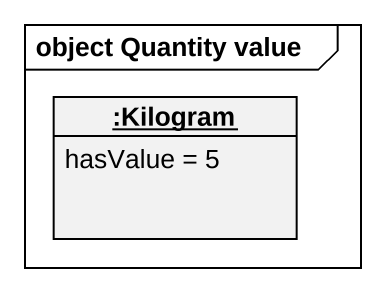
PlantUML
@startuml
mainframe object Quantity value
hide circle
hide empty members
object ":Kilogram" as Kilogram {
  hasValue = 5
}
@enduml
